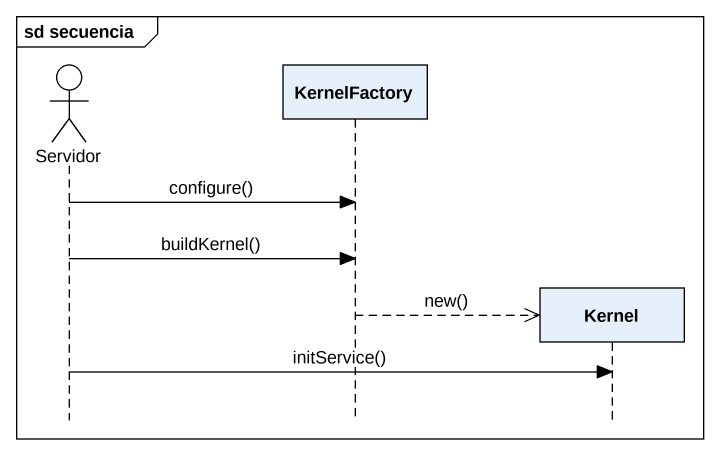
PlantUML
@startuml
mainframe sd secuencia
hide footbox
actor Servidor
participant KernelFactory
participant Kernel

Servidor -> KernelFactory : configure()
Servidor -> KernelFactory : buildKernel()
KernelFactory -->> Kernel ** : new()
Servidor -> Kernel : initService()
@enduml
